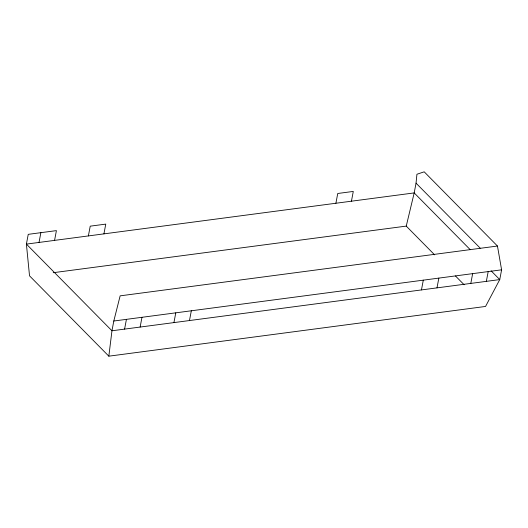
<?xml version="1.0" encoding="UTF-8"?>
<svg xmlns="http://www.w3.org/2000/svg" width="528" height="528" viewBox="0 0 528 528"><rect width="100%" height="100%" fill="white"/><g stroke="black" fill="none" stroke-linecap="round" stroke-linejoin="round"><path stroke-width="0.79" d="M434.617 254.839L406.25 226.103L414.196 192.911L416.044 183.15L416.929 174.253L424.202 171.824L497.462 246.035L501.6 269.821L499.752 279.589L485.555 306.445L108.834 356.176L29.528 275.834L26.4 244.108L28.248 234.34L56.417 230.624L54.569 240.385M108.834 356.176L111.956 330.779L113.804 321.017L120.146 295.845L497.462 246.035M39.026 242.438L40.874 232.676M88.381 235.924L90.222 226.162L105.765 224.11L103.924 233.871M124.588 329.116L126.43 319.348M140.131 327.063L141.973 317.295M173.936 322.595L175.778 312.833M189.479 320.549L191.321 310.781M335.9 203.247L337.742 193.486L353.285 191.433L351.443 201.201M421.456 289.925L423.304 280.157M436.999 287.872L438.847 278.104M470.804 283.411L472.652 273.643M486.347 281.358L488.195 271.59M53.229 272.705L406.25 226.103M113.804 321.017L501.6 269.821M416.044 183.15L480.209 248.153M470.27 249.718L414.196 192.911L26.4 244.108L111.956 330.779L499.752 279.589L491.086 270.805M455.453 275.953L464.138 284.744"/></g></svg>
